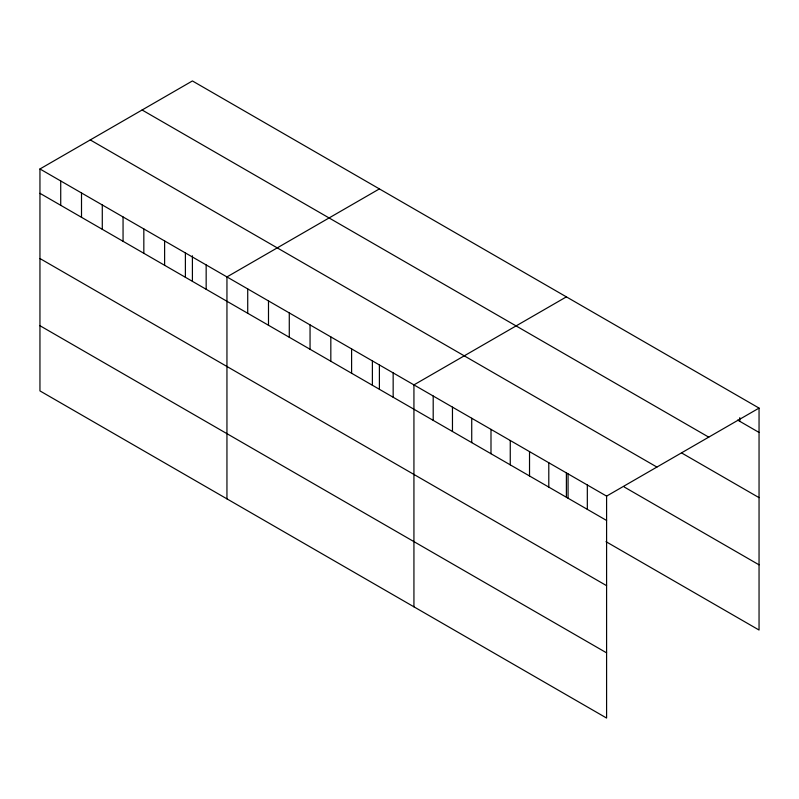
<?xml version="1.0" encoding="UTF-8"?>
<svg xmlns="http://www.w3.org/2000/svg" width="799" height="799" viewBox="0 0 799 799"><rect width="100%" height="100%" fill="white"/><g stroke="black" fill="none" stroke-linecap="round" stroke-linejoin="round"><path stroke-width="1.2" d="M39.95 168.969L606.591 496.119L606.591 718.051L39.95 390.901L39.95 168.969L192.409 80.949L759.05 408.099L759.05 630.031L605.992 541.662M379.395 188.904L226.946 276.923L226.946 498.866M566.391 296.868L413.932 384.888L413.932 606.821M606.591 496.119L759.05 408.099M737.647 420.094L759.05 432.449M142.092 109.992L708.743 437.143M681.986 453.163L759.05 497.647M90.257 139.925L656.908 467.065M624.189 486.971L759.05 564.833M39.95 193.318L606.591 520.469M39.95 258.526L606.591 585.667M39.95 325.702L606.591 652.853M739.784 417.677L739.784 421.323M587.325 484.993L587.325 509.343M568.059 473.867L568.059 498.226M566.391 472.918L566.391 497.068M548.793 462.751L548.793 487.1M529.527 451.625L529.527 475.974M510.261 440.499L510.261 464.858M490.995 429.383L490.995 453.732M471.73 418.257L471.73 442.606M452.464 407.13L452.464 431.48M433.198 396.004L433.198 420.364M393.158 372.893L393.158 397.243M379.395 364.963L379.395 389.113M372.384 360.898L372.384 385.248M351.6 348.903L351.6 373.253M330.826 336.908L330.826 361.258M310.052 324.913L310.052 349.263M289.278 312.908L289.278 337.268M268.494 300.913L268.494 325.273M247.72 288.918L247.72 313.278M206.162 264.928L206.162 289.288M192.409 255.79L192.409 281.148M185.388 252.933L185.388 277.293M164.614 240.938L164.614 265.288M143.83 228.943L143.83 253.293M123.056 216.948L123.056 241.298M102.282 204.953L102.282 229.303M81.508 192.958L81.508 217.308M60.724 180.964L60.724 205.313"/></g></svg>
